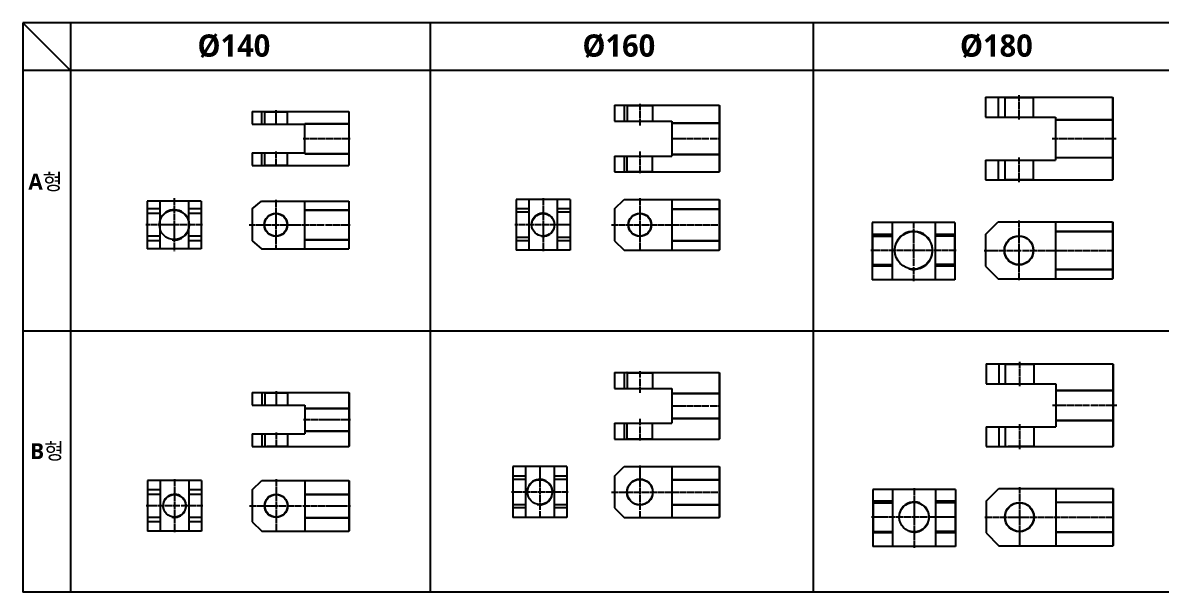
# Model space of a CAD drawing. Header units: millimetres. Extents: x 0 to 7164, y 0 to 8892.
# Drawn here: x 0 to 3582, y 2037 to 3829 of the extents above; entities that cross this region are included whole.
import ezdxf

# ---------------------------------------------------------------- set-up
doc = ezdxf.new("R2010")
doc.units = ezdxf.units.MM
doc.linetypes.add('CENTER', pattern=[24, 20, -1.5, 1, -1.5])
doc.linetypes.add('HIDDENX2', pattern=[0.75, 0.5, -0.25])
doc.layers.add('ML', color=3, linetype='Continuous')
doc.styles.add('문자', font='romans.shx')

msp = doc.modelspace()

# ---------------------------------------------------------------- linework, layer by layer
for p, q in [((7164, 3829), (0, 3829)), ((0, 3829), (0, 2037)), ((150, 3679), (0, 3829)), ((150, 3829), (150, 2037)), ((1283.3, 2037), (1283.3, 3829)), ((2488, 2037), (2488, 3829)), ((2488, 2037), (2488, 3829)), ((7164, 3679), (0, 3679)), ((7164, 2858), (0, 2858)), ((7164, 2037), (0, 2037))]:
    msp.add_line(p, q)
for centre, radius in [((476.6, 3193.1), 46.5), ((1636.9, 3193.1), 35.5), ((2802.8, 3112.8), 59), ((1626.8, 2352.2), 39), ((477.3, 2308.8), 35.5)]:
    msp.add_circle(centre, radius)
at = {"layer": 'ML'}
for p, q in [((3029.4, 3594.5), (3029.4, 3532)), ((3029.4, 3594.5), (3428.4, 3594.5)), ((3069.4, 3594.5), (3069.4, 3532)), ((3428.4, 3594.5), (3428.4, 3334.5)), ((3428.4, 3594.5), (3429.4, 3593.5)), ((3429.4, 3593.5), (3429.4, 3335.5)), ((721.4, 3549.5), (721.4, 3509.5)), ((721.4, 3549.5), (1025.4, 3549.5)), ((751.4, 3549.5), (751.4, 3509.5)), ((1025.4, 3549.5), (1025.4, 3379.5)), ((1025.4, 3549.5), (1026.4, 3548.5)), ((1026.4, 3548.5), (1026.4, 3380.5)), ((1861.7, 3569.5), (1861.7, 3519.5)), ((1861.7, 3569.5), (2190.7, 3569.5)), ((1891.7, 3569.5), (1891.7, 3519.5)), ((2190.7, 3569.5), (2190.7, 3359.5)), ((2190.7, 3569.5), (2191.7, 3568.5)), ((2191.7, 3568.5), (2191.7, 3360.5)), ((1861.7, 3519.5), (2041.7, 3519.5)), ((2041.7, 3519.5), (2041.7, 3409.5)), ((3029.4, 3532), (3249.4, 3532)), ((3249.4, 3532), (3249.4, 3397)), ((721.4, 3509.5), (886.4, 3509.5)), ((886.4, 3509.5), (886.4, 3419.5)), ((721.4, 3419.5), (886.4, 3419.5)), ((721.4, 3419.5), (721.4, 3379.5)), ((751.4, 3419.5), (751.4, 3379.5)), ((1861.7, 3409.5), (2041.7, 3409.5)), ((1861.7, 3409.5), (1861.7, 3359.5)), ((1891.7, 3409.5), (1891.7, 3359.5)), ((721.4, 3379.5), (1025.4, 3379.5)), ((1025.4, 3379.5), (1026.4, 3380.5)), ((3029.4, 3397), (3249.4, 3397)), ((3029.4, 3397), (3029.4, 3334.5)), ((3069.4, 3397), (3069.4, 3334.5)), ((1861.7, 3359.5), (2190.7, 3359.5)), ((2190.7, 3359.5), (2191.7, 3360.5)), ((3029.4, 3334.5), (3428.4, 3334.5)), ((391.6, 3268.1), (391.6, 3118.1)), ((561.6, 3268.1), (391.6, 3268.1)), ((431.6, 3268.1), (431.6, 3118.1)), ((521.6, 3268.1), (521.6, 3118.1)), ((561.6, 3268.1), (561.6, 3118.1)), ((721.4, 3243.1), (751.4, 3268.1)), ((751.4, 3268.1), (1025.4, 3268.1)), ((886.4, 3268.1), (886.4, 3118.1)), ((1025.4, 3268.1), (1026.4, 3267.1)), ((1025.4, 3268.1), (1025.4, 3118.1)), ((1026.4, 3267.1), (1026.4, 3174.9)), ((1636.9, 3273.1), (1551.9, 3273.1)), ((1551.9, 3273.1), (1551.9, 3113.1)), ((1591.9, 3273.1), (1591.9, 3113.1)), ((1721.9, 3273.1), (1636.9, 3273.1)), ((1681.9, 3273.1), (1681.9, 3113.1)), ((1721.9, 3273.1), (1721.9, 3113.1)), ((1861.7, 3243.1), (1891.7, 3273.1)), ((1891.7, 3273.1), (2190.7, 3273.1)), ((2041.7, 3273.1), (2041.7, 3113.1)), ((2190.7, 3273.1), (2191.7, 3272.1)), ((2190.7, 3273.1), (2190.7, 3113.1)), ((2191.7, 3272.1), (2191.7, 3114.1)), ((431.6, 3243.1), (391.6, 3243.1)), ((561.6, 3243.1), (521.6, 3243.1)), ((721.4, 3243.1), (721.4, 3143.1)), ((1591.9, 3243.1), (1551.9, 3243.1)), ((1721.9, 3243.1), (1681.9, 3243.1)), ((1861.7, 3243.1), (1861.7, 3143.1)), ((2932.8, 3200), (2672.8, 3200)), ((2672.8, 3200), (2672.8, 3020)), ((2735.3, 3200), (2735.3, 3020)), ((2870.3, 3200), (2870.3, 3020)), ((2932.8, 3200), (2932.8, 3020)), ((3029.4, 3162.8), (3069.4, 3202.8)), ((3069.4, 3202.8), (3428.4, 3202.8)), ((3249.4, 3202.8), (3249.4, 3022.8)), ((3428.4, 3202.8), (3428.4, 3022.8)), ((3428.4, 3202.8), (3429.4, 3201.8)), ((3429.4, 3201.8), (3429.4, 3023.8)), ((3429.4, 3201.8), (3429.4, 3099.9)), ((2735.3, 3162.8), (2672.8, 3162.8)), ((2932.8, 3162.8), (2870.3, 3162.8)), ((3029.4, 3162.8), (3029.4, 3062.8)), ((431.6, 3143.1), (391.6, 3143.1)), ((561.6, 3118.1), (391.6, 3118.1)), ((561.6, 3143.1), (521.6, 3143.1)), ((721.4, 3143.1), (751.4, 3118.1)), ((751.4, 3118.1), (1025.4, 3118.1)), ((1025.4, 3118.1), (1026.4, 3119.1)), ((1591.9, 3143.1), (1551.9, 3143.1)), ((1721.9, 3143.1), (1681.9, 3143.1)), ((1861.7, 3143.1), (1891.7, 3113.1)), ((1721.9, 3113.1), (1551.9, 3113.1)), ((1891.7, 3113.1), (2190.7, 3113.1)), ((2190.7, 3113.1), (2191.7, 3114.1)), ((2735.3, 3062.8), (2672.8, 3062.8)), ((2932.8, 3062.8), (2870.3, 3062.8)), ((3029.4, 3062.8), (3069.4, 3022.8)), ((2932.8, 3020), (2672.8, 3020)), ((3069.4, 3022.8), (3428.4, 3022.8)), ((3428.4, 3022.8), (3429.4, 3023.8)), ((1861.7, 2728.6), (1861.7, 2678.6)), ((1861.7, 2728.6), (2190.7, 2728.6)), ((1891.7, 2728.6), (1891.7, 2678.6)), ((2190.7, 2728.6), (2190.7, 2518.6)), ((2190.7, 2728.6), (2191.7, 2727.6)), ((2191.7, 2727.6), (2191.7, 2519.6)), ((3030.9, 2755.2), (3030.9, 2692.7)), ((3030.9, 2755.2), (3429.9, 2755.2)), ((3070.9, 2755.2), (3070.9, 2692.7)), ((3429.9, 2755.2), (3429.9, 2495.2)), ((3429.9, 2755.2), (3430.9, 2754.2)), ((3430.9, 2754.2), (3430.9, 2496.2)), ((3030.9, 2692.7), (3250.9, 2692.7)), ((3250.9, 2692.7), (3250.9, 2557.7)), ((722.1, 2665.2), (722.1, 2625.2)), ((722.1, 2665.2), (1026.1, 2665.2)), ((752.1, 2665.2), (752.1, 2625.2)), ((1026.1, 2665.2), (1026.1, 2495.2)), ((1026.1, 2665.2), (1027.1, 2664.2)), ((1027.1, 2664.2), (1027.1, 2496.2)), ((1861.7, 2678.6), (2041.7, 2678.6)), ((2041.7, 2678.6), (2041.7, 2568.6)), ((722.1, 2625.2), (887.1, 2625.2)), ((887.1, 2625.2), (887.1, 2535.2)), ((1861.7, 2568.6), (2041.7, 2568.6)), ((1861.7, 2568.6), (1861.7, 2518.6)), ((1891.7, 2568.6), (1891.7, 2518.6)), ((3030.9, 2557.7), (3250.9, 2557.7)), ((3030.9, 2557.7), (3030.9, 2495.2)), ((3070.9, 2557.7), (3070.9, 2495.2)), ((722.1, 2535.2), (887.1, 2535.2)), ((722.1, 2535.2), (722.1, 2495.2)), ((752.1, 2535.2), (752.1, 2495.2)), ((1861.7, 2518.6), (2190.7, 2518.6)), ((2190.7, 2518.6), (2191.7, 2519.6)), ((722.1, 2495.2), (1026.1, 2495.2)), ((1026.1, 2495.2), (1027.1, 2496.2)), ((3030.9, 2495.2), (3429.9, 2495.2)), ((3429.9, 2495.2), (3430.9, 2496.2)), ((1626.8, 2432.2), (1541.8, 2432.2)), ((1541.8, 2432.2), (1541.8, 2272.2)), ((1581.8, 2402.2), (1541.8, 2402.2)), ((1581.8, 2432.2), (1581.8, 2272.2)), ((1711.8, 2432.2), (1626.8, 2432.2)), ((1671.8, 2432.2), (1671.8, 2272.2)), ((1711.8, 2402.2), (1671.8, 2402.2)), ((1711.8, 2432.2), (1711.8, 2272.2)), ((1861.7, 2402.2), (1891.7, 2432.2)), ((1861.7, 2402.2), (1861.7, 2302.2)), ((1891.7, 2432.2), (2190.7, 2432.2)), ((2041.7, 2432.2), (2041.7, 2272.2)), ((2190.7, 2432.2), (2191.7, 2431.2)), ((2190.7, 2432.2), (2190.7, 2272.2)), ((2191.7, 2431.2), (2191.7, 2333.9)), ((477.3, 2388.8), (392.3, 2388.8)), ((392.3, 2388.8), (392.3, 2228.8)), ((432.3, 2388.8), (432.3, 2228.8)), ((562.3, 2388.8), (477.3, 2388.8)), ((522.3, 2388.8), (522.3, 2228.8)), ((562.3, 2388.8), (562.3, 2228.8)), ((722.1, 2358.8), (752.1, 2388.8)), ((752.1, 2388.8), (1026.1, 2388.8)), ((887.1, 2388.8), (887.1, 2228.8)), ((1026.1, 2388.8), (1027.1, 2387.8)), ((1026.1, 2388.8), (1026.1, 2228.8)), ((1027.1, 2387.8), (1027.1, 2229.8)), ((432.3, 2358.8), (392.3, 2358.8)), ((562.3, 2358.8), (522.3, 2358.8)), ((722.1, 2358.8), (722.1, 2258.8)), ((2934.3, 2360.7), (2674.3, 2360.7)), ((2674.3, 2360.7), (2674.3, 2180.7)), ((2736.8, 2360.7), (2736.8, 2180.7)), ((2871.8, 2360.7), (2871.8, 2180.7)), ((2934.3, 2360.7), (2934.3, 2180.7)), ((3030.9, 2323.4), (3070.9, 2363.4)), ((3070.9, 2363.4), (3430.9, 2363.4)), ((3250.9, 2363.4), (3250.9, 2183.4)), ((3429.9, 2363.4), (3429.9, 2183.4)), ((3430.9, 2363.4), (3430.9, 2184.4)), ((3430.9, 2363.4), (3430.9, 2260.5)), ((1581.8, 2302.2), (1541.8, 2302.2)), ((1711.8, 2302.2), (1671.8, 2302.2)), ((1861.7, 2302.2), (1891.7, 2272.2)), ((2736.8, 2323.4), (2674.3, 2323.4)), ((2934.3, 2323.4), (2871.8, 2323.4)), ((3030.9, 2323.4), (3030.9, 2223.4)), ((432.3, 2258.8), (392.3, 2258.8)), ((562.3, 2258.8), (522.3, 2258.8)), ((722.1, 2258.8), (752.1, 2228.8)), ((1711.8, 2272.2), (1541.8, 2272.2)), ((1891.7, 2272.2), (2190.7, 2272.2)), ((2190.7, 2272.2), (2191.7, 2273.2)), ((562.3, 2228.8), (392.3, 2228.8)), ((752.1, 2228.8), (1026.1, 2228.8)), ((1026.1, 2228.8), (1027.1, 2229.8)), ((2736.8, 2223.4), (2674.3, 2223.4)), ((2934.3, 2223.4), (2871.8, 2223.4)), ((3030.9, 2223.4), (3070.9, 2183.4)), ((2934.3, 2180.7), (2674.3, 2180.7)), ((3070.9, 2183.4), (3429.9, 2183.4)), ((3429.9, 2183.4), (3430.9, 2184.4))]:
    msp.add_line(p, q, dxfattribs=at)
at = {"layer": 'ML', "color": 6, "linetype": 'HIDDENX2'}
for p, q in [((3089.4, 3593.6), (3088.4, 3594.5)), ((3089.4, 3593.6), (3089.4, 3532)), ((3089.4, 3593.6), (3179.4, 3593.5)), ((3179.4, 3593.5), (3180.4, 3594.5)), ((3179.4, 3593.5), (3179.4, 3532)), ((760.9, 3548.6), (759.9, 3549.5)), ((760.9, 3548.6), (760.9, 3509.5)), ((760.9, 3548.6), (831.9, 3548.5)), ((831.9, 3548.5), (832.9, 3549.5)), ((831.9, 3548.5), (831.9, 3509.5)), ((1901.7, 3568.6), (1900.8, 3569.5)), ((1901.7, 3568.6), (1981.7, 3568.6)), ((1901.7, 3568.6), (1901.7, 3519.5)), ((1981.7, 3568.6), (1982.7, 3569.6)), ((1981.7, 3568.6), (1981.7, 3519.5)), ((886.4, 3509.5), (886.4, 3512)), ((886.4, 3512), (1026.4, 3512)), ((886.4, 3511), (1026.4, 3511)), ((2041.7, 3514.5), (2191.7, 3514.5)), ((2041.7, 3513.5), (2191.7, 3513.5)), ((3249.4, 3524.5), (3429.4, 3524.5)), ((3249.4, 3523.5), (3429.4, 3523.5)), ((760.9, 3419.5), (760.9, 3380.5)), ((831.9, 3419.5), (831.9, 3380.5)), ((886.4, 3419.5), (886.4, 3417)), ((886.4, 3418), (1026.4, 3418)), ((886.4, 3417), (1026.4, 3417)), ((1901.7, 3360.5), (1901.7, 3409.5)), ((1981.7, 3360.5), (1981.7, 3409.5)), ((2041.7, 3415.5), (2191.7, 3415.5)), ((2041.7, 3414.5), (2191.7, 3414.5)), ((3249.4, 3405.5), (3429.4, 3405.5)), ((3249.4, 3404.5), (3429.4, 3404.5)), ((760.9, 3380.5), (759.9, 3379.5)), ((760.9, 3380.5), (831.9, 3380.5)), ((831.9, 3380.5), (832.9, 3379.5)), ((3089.4, 3397), (3089.4, 3335.5)), ((3179.4, 3397), (3179.4, 3335.5)), ((1901.7, 3360.5), (1900.8, 3359.5)), ((1901.7, 3360.5), (1981.7, 3360.5)), ((1981.7, 3360.5), (1982.7, 3359.5)), ((3089.4, 3335.5), (3088.4, 3334.5)), ((3089.4, 3335.5), (3179.4, 3335.5)), ((3179.4, 3335.5), (3180.4, 3334.5)), ((431.6, 3228.6), (391.6, 3228.6)), ((561.6, 3228.6), (521.6, 3228.6)), ((886.4, 3240.6), (1026.4, 3240.6)), ((886.4, 3239.6), (1026.4, 3239.6)), ((1591.9, 3233.1), (1551.9, 3233.1)), ((1721.9, 3233.1), (1681.9, 3233.1)), ((2041.7, 3243.1), (2191.7, 3243.1)), ((2041.7, 3242.1), (2191.7, 3242.1)), ((431.6, 3157.6), (391.6, 3157.6)), ((561.6, 3157.6), (521.6, 3157.6)), ((1591.9, 3153.1), (1551.9, 3153.1)), ((1721.9, 3153.1), (1681.9, 3153.1)), ((2673.8, 3157.8), (2672.8, 3158.8)), ((2673.8, 3157.8), (2735.3, 3157.8)), ((2673.8, 3157.8), (2673.8, 3067.8)), ((2931.8, 3157.8), (2870.3, 3157.8)), ((2931.8, 3157.8), (2932.8, 3158.8)), ((2931.8, 3157.8), (2931.8, 3067.8)), ((3249.4, 3172.8), (3429.4, 3172.8)), ((3249.4, 3171.8), (3429.4, 3171.8)), ((886.4, 3146.6), (1026.4, 3146.6)), ((886.4, 3145.6), (1026.4, 3145.6)), ((2041.7, 3144.1), (2191.7, 3144.1)), ((2041.7, 3143.1), (2191.7, 3143.1)), ((2673.8, 3067.8), (2672.8, 3066.8)), ((2673.8, 3067.8), (2735.3, 3067.8)), ((2931.8, 3067.8), (2870.3, 3067.8)), ((2931.8, 3067.8), (2932.8, 3066.8)), ((3249.4, 3053.8), (3429.4, 3053.8)), ((3249.4, 3052.8), (3429.4, 3052.8)), ((1901.7, 2727.6), (1900.8, 2728.6)), ((1901.7, 2727.6), (1901.7, 2678.6)), ((1901.7, 2727.6), (1981.7, 2727.6)), ((1981.7, 2727.6), (1982.7, 2728.6)), ((1981.7, 2727.6), (1981.7, 2678.6)), ((3090.9, 2754.2), (3089.9, 2755.2)), ((3090.9, 2754.2), (3090.9, 2692.7)), ((3090.9, 2754.2), (3180.9, 2754.2)), ((3180.9, 2754.2), (3181.9, 2755.2)), ((3180.9, 2754.2), (3180.9, 2692.7)), ((761.6, 2664.2), (760.7, 2665.2)), ((761.6, 2664.2), (761.6, 2625.2)), ((761.6, 2664.2), (832.6, 2664.2)), ((832.6, 2664.2), (833.6, 2665.2)), ((832.6, 2664.2), (832.6, 2625.2)), ((2041.7, 2663.6), (2191.7, 2663.6)), ((2041.7, 2662.6), (2191.7, 2662.6)), ((3250.9, 2672.7), (3430.9, 2672.7)), ((3250.9, 2671.7), (3430.9, 2671.7)), ((887.1, 2615.7), (1027.1, 2615.7)), ((887.1, 2614.7), (1027.1, 2614.7)), ((2041.7, 2584.6), (2191.7, 2584.6)), ((2041.7, 2583.6), (2191.7, 2583.6)), ((887.1, 2544.7), (1027.1, 2544.7)), ((887.1, 2544.2), (887.1, 2543.2)), ((887.1, 2543.7), (1027.1, 2543.7)), ((1901.7, 2519.6), (1901.7, 2568.6)), ((1981.7, 2519.6), (1981.7, 2568.6)), ((3090.9, 2557.7), (3090.9, 2496.1)), ((3180.9, 2557.7), (3180.9, 2496.2)), ((3250.9, 2578.7), (3430.9, 2578.7)), ((3250.9, 2577.7), (3430.9, 2577.7)), ((761.6, 2535.2), (761.6, 2496.1)), ((832.6, 2535.2), (832.6, 2496.2)), ((1901.7, 2519.6), (1900.8, 2518.6)), ((1901.7, 2519.6), (1981.7, 2519.6)), ((1981.7, 2519.6), (1982.7, 2518.6)), ((761.6, 2496.1), (760.7, 2495.2)), ((761.6, 2496.1), (832.6, 2496.2)), ((832.6, 2496.2), (833.6, 2495.2)), ((3090.9, 2496.1), (3089.9, 2495.2)), ((3090.9, 2496.1), (3180.9, 2496.2)), ((3180.9, 2496.2), (3181.9, 2495.2)), ((1581.8, 2392.2), (1541.8, 2392.2)), ((1711.8, 2392.2), (1671.8, 2392.2)), ((2041.7, 2392.2), (2191.7, 2392.2)), ((2041.7, 2391.2), (2191.7, 2391.2)), ((432.3, 2344.3), (392.3, 2344.3)), ((562.3, 2344.3), (522.3, 2344.3)), ((887.1, 2345.3), (1027.1, 2345.3)), ((887.1, 2344.3), (1027.1, 2344.3)), ((1581.8, 2312.2), (1541.8, 2312.2)), ((1711.8, 2312.2), (1671.8, 2312.2)), ((2041.7, 2313.2), (2191.7, 2313.2)), ((2041.7, 2312.2), (2191.7, 2312.2)), ((2675.3, 2318.4), (2674.3, 2319.4)), ((2675.3, 2318.4), (2736.8, 2318.4)), ((2675.3, 2318.4), (2675.3, 2228.4)), ((2933.3, 2318.4), (2871.8, 2318.4)), ((2933.3, 2318.4), (2934.3, 2319.4)), ((2933.3, 2318.4), (2933.3, 2228.4)), ((3250.9, 2320.9), (3430.9, 2320.9)), ((3250.9, 2319.9), (3430.9, 2319.9)), ((432.3, 2272.3), (392.3, 2272.3)), ((562.3, 2272.3), (522.3, 2272.3)), ((887.1, 2272.3), (1027.1, 2272.3)), ((887.1, 2271.3), (1027.1, 2271.3)), ((2675.3, 2228.4), (2674.3, 2227.4)), ((2675.3, 2228.4), (2736.8, 2228.4)), ((2933.3, 2228.4), (2871.8, 2228.4)), ((2933.3, 2228.4), (2934.3, 2227.4)), ((3250.9, 2226.9), (3430.9, 2226.9)), ((3250.9, 2225.9), (3430.9, 2225.9))]:
    msp.add_line(p, q, dxfattribs=at)
at = {"layer": 'ML', "color": 1, "linetype": 'CENTER'}
for p, q in [((3134.4, 3600.9), (3134.4, 3525.1)), ((796.4, 3553.5), (796.4, 3505.5)), ((1941.7, 3573.5), (1941.7, 3505.5)), ((882.4, 3464.5), (1030.4, 3464.5)), ((2042.7, 3464.5), (2195.7, 3464.5)), ((3238.9, 3464.5), (3440.4, 3464.5)), ((796.4, 3423.5), (796.4, 3375.5)), ((1941.7, 3423.5), (1941.7, 3355.5)), ((3134.4, 3405.2), (3134.4, 3327)), ((476.6, 3277.1), (476.6, 3109.1)), ((796.4, 3272.1), (796.4, 3114.1)), ((1636.9, 3277.1), (1636.9, 3109.1)), ((1941.7, 3277.1), (1941.7, 3109.1)), ((565.6, 3193.1), (387.6, 3193.1)), ((712.4, 3193.1), (1030.4, 3193.1)), ((1725.9, 3193.1), (1547.9, 3193.1)), ((1852.7, 3193.1), (2195.7, 3193.1)), ((2802.8, 3204), (2802.8, 3016)), ((3134.4, 3206.8), (3134.4, 3018.8)), ((2936.8, 3112.8), (2668.8, 3112.8)), ((3025.4, 3112.8), (3433.4, 3112.8)), ((3135.9, 2761.6), (3135.9, 2685.7)), ((1941.7, 2732.6), (1941.7, 2664.6)), ((797.1, 2669.2), (797.1, 2621.2)), ((2042.7, 2623.6), (2195.7, 2623.6)), ((3240.4, 2625.2), (3441.9, 2625.2)), ((883.1, 2580.2), (1031.1, 2580.2)), ((1941.7, 2582.6), (1941.7, 2514.6)), ((3135.9, 2565.8), (3135.9, 2487.6)), ((797.1, 2539.2), (797.1, 2491.2)), ((1626.8, 2436.2), (1626.8, 2268.2)), ((1941.7, 2436.2), (1941.7, 2268.2)), ((477.3, 2392.8), (477.3, 2224.8)), ((797.1, 2392.8), (797.1, 2224.8)), ((2804.3, 2364.7), (2804.3, 2176.7)), ((3135.9, 2367.4), (3135.9, 2179.4)), ((1715.8, 2352.2), (1537.8, 2352.2)), ((1852.7, 2352.2), (2195.7, 2352.2)), ((566.3, 2308.8), (388.3, 2308.8)), ((713.1, 2308.8), (1031.1, 2308.8)), ((2938.3, 2273.4), (2670.3, 2273.4)), ((3026.9, 2273.4), (3434.9, 2273.4))]:
    msp.add_line(p, q, dxfattribs=at)
at = {"layer": 'ML', "color": 7}
for p, q in [((3428.4, 3334.5), (3429.4, 3335.5)), ((1026.4, 3267.1), (1026.4, 3119.1)), ((2191.7, 2431.2), (2191.7, 2273.2))]:
    msp.add_line(p, q, dxfattribs=at)
at = {"layer": 'ML'}
for centre, radius in [((796.4, 3193.1), 36.5), ((796.4, 3193.1), 35.5), ((1941.7, 3193.1), 36.5), ((1941.7, 3193.1), 35.5), ((3134.4, 3112.8), 46), ((3134.4, 3112.8), 45), ((1941.7, 2352.2), 41), ((1941.7, 2352.2), 40), ((797.1, 2308.8), 36.5), ((797.1, 2308.8), 35.5), ((3135.9, 2273.4), 46), ((3135.9, 2273.4), 45)]:
    msp.add_circle(centre, radius, dxfattribs=at)
at = {"layer": 'ML', "color": 7}
msp.add_circle((2804.3, 2273.4), 46.5, dxfattribs=at)
at = {"layer": 'ML', "color": 2}
for centre, radius, start, end in [((476.6, 3193.1), 47.5, 262.7013, 185.2797), ((1636.9, 3193.1), 36.5, 261.6383, 184.5211), ((2802.8, 3112.8), 60, 255.1249, 186.3762), ((1626.8, 2352.2), 40, 258.4549, 187.2755), ((477.3, 2308.8), 36.5, 256.1242, 188.634), ((2804.3, 2273.4), 47.5, 250.2288, 191.7135)]:
    msp.add_arc(centre, radius, start, end, dxfattribs=at)

# ---------------------------------------------------------------- texts
at = {"attachment_point": 1, "style": '문자'}
for s, width, gutter_width, insert, char_height in [('{\\fMalgun Gothic|b1|i0|c129|p50;%%C140}', 124.533, 16, (549.7, 3792.2), 70), ('{\\fMalgun Gothic|b1|i0|c129|p50;%%C160}', 124.533, 16, (1761, 3792.2), 70), ('{\\fMalgun Gothic|b1|i0|c129|p50;%%C180}', 124.533, 16, (2948.8, 3792.2), 70), ('{\\fMalgun Gothic|b1|i0|c129|p50;A형}', 655.383, 160, (17.7, 3353.7), 50), ('{\\fMalgun Gothic|b1|i0|c129|p50;B형}', 655.383, 160, (23.4, 2506), 50)]:
    msp.add_mtext_dynamic_manual_height_columns(s, width=width, gutter_width=gutter_width, heights=[0], dxfattribs=dict(at, insert=insert, char_height=char_height))

doc.saveas('drawing.dxf')
